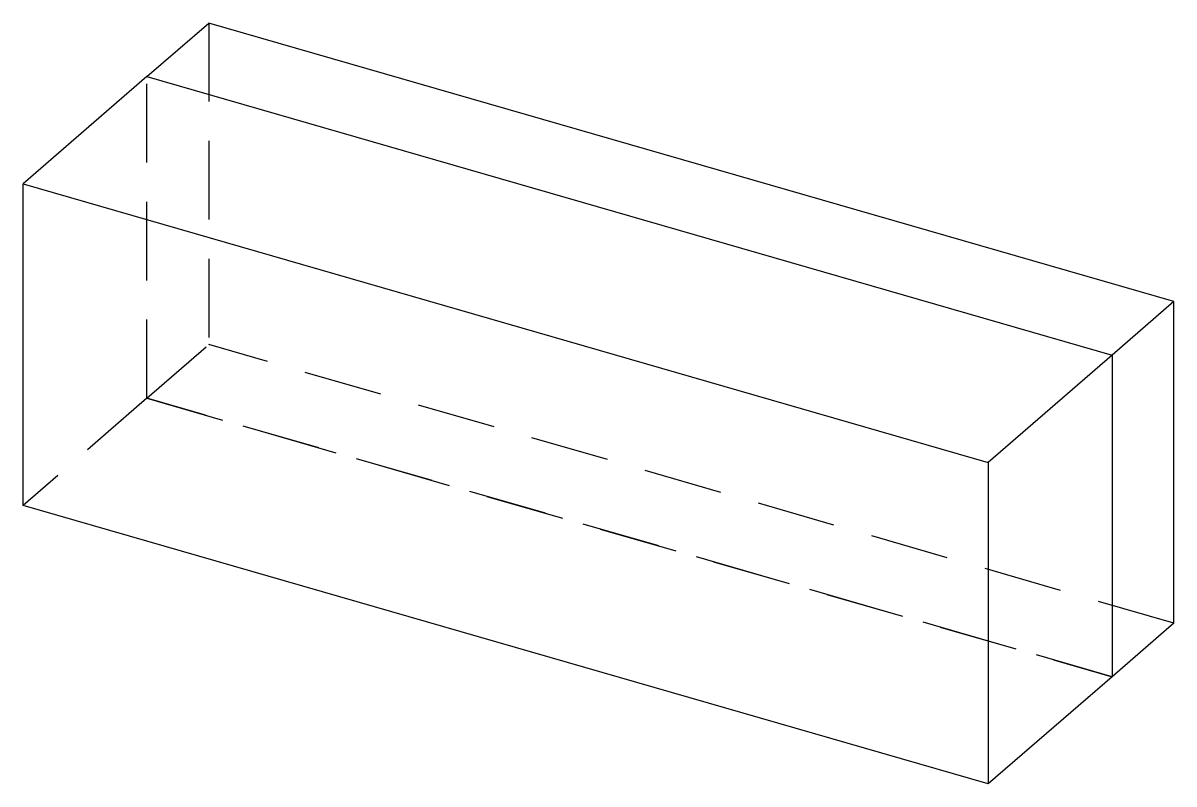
# Model space of a CAD drawing. Header units: millimetres. Extents: x -54 to 39, y -37.2 to 24.2.
import ezdxf

# ---------------------------------------------------------------- set-up
doc = ezdxf.new("R2010")
doc.units = ezdxf.units.MM
doc.linetypes.add('HIDDEN', pattern=[9.525, 6.35, -3.175])
doc.layers.get('0').update_dxf_attribs({"color": 253, "lineweight": 70, "true_color": 0x8faf8f})
doc.layers.add('Hidden', color=98, linetype='Continuous', lineweight=70, true_color=0x054805)

msp = doc.modelspace()

# ---------------------------------------------------------------- linework, layer by layer
at = {"color": 98, "lineweight": -3, "true_color": 0x054805}
for p, q in [((-43.971, 19.91), (-38.971, 24.24)), ((38.971, 1.74), (-38.971, 24.24)), ((-43.971, 19.91), (-53.971, 11.25)), ((-43.971, 19.91), (33.971, -2.59)), ((-43.971, 19.91), (33.971, -2.59)), ((-53.971, -14.731), (-53.971, 11.25)), ((-53.971, 11.25), (23.971, -11.25)), ((38.971, 1.74), (33.971, -2.59)), ((38.971, -24.24), (38.971, 1.74)), ((33.971, -2.59), (23.971, -11.25)), ((33.971, -2.59), (33.971, -28.571)), ((33.971, -2.59), (33.971, -28.571)), ((23.971, -11.25), (23.971, -37.231)), ((23.971, -37.231), (-53.971, -14.731)), ((38.971, -24.24), (33.971, -28.571)), ((33.971, -28.571), (23.971, -37.231))]:
    msp.add_line(p, q, dxfattribs=at)
at = {"layer": 'Hidden', "linetype": 'HIDDEN', "lineweight": -3}
for p, q in [((-38.971, 24.24), (-38.971, -1.74)), ((-43.971, -6.071), (-43.971, 19.91)), ((-43.971, -6.071), (-43.971, 19.91)), ((-43.971, -6.071), (-38.971, -1.74)), ((38.971, -24.24), (-38.971, -1.74)), ((-43.971, -6.071), (-53.971, -14.731)), ((-43.971, -6.071), (33.971, -28.571)), ((33.971, -28.571), (-43.971, -6.071))]:
    msp.add_line(p, q, dxfattribs=at)

doc.saveas('drawing.dxf')
